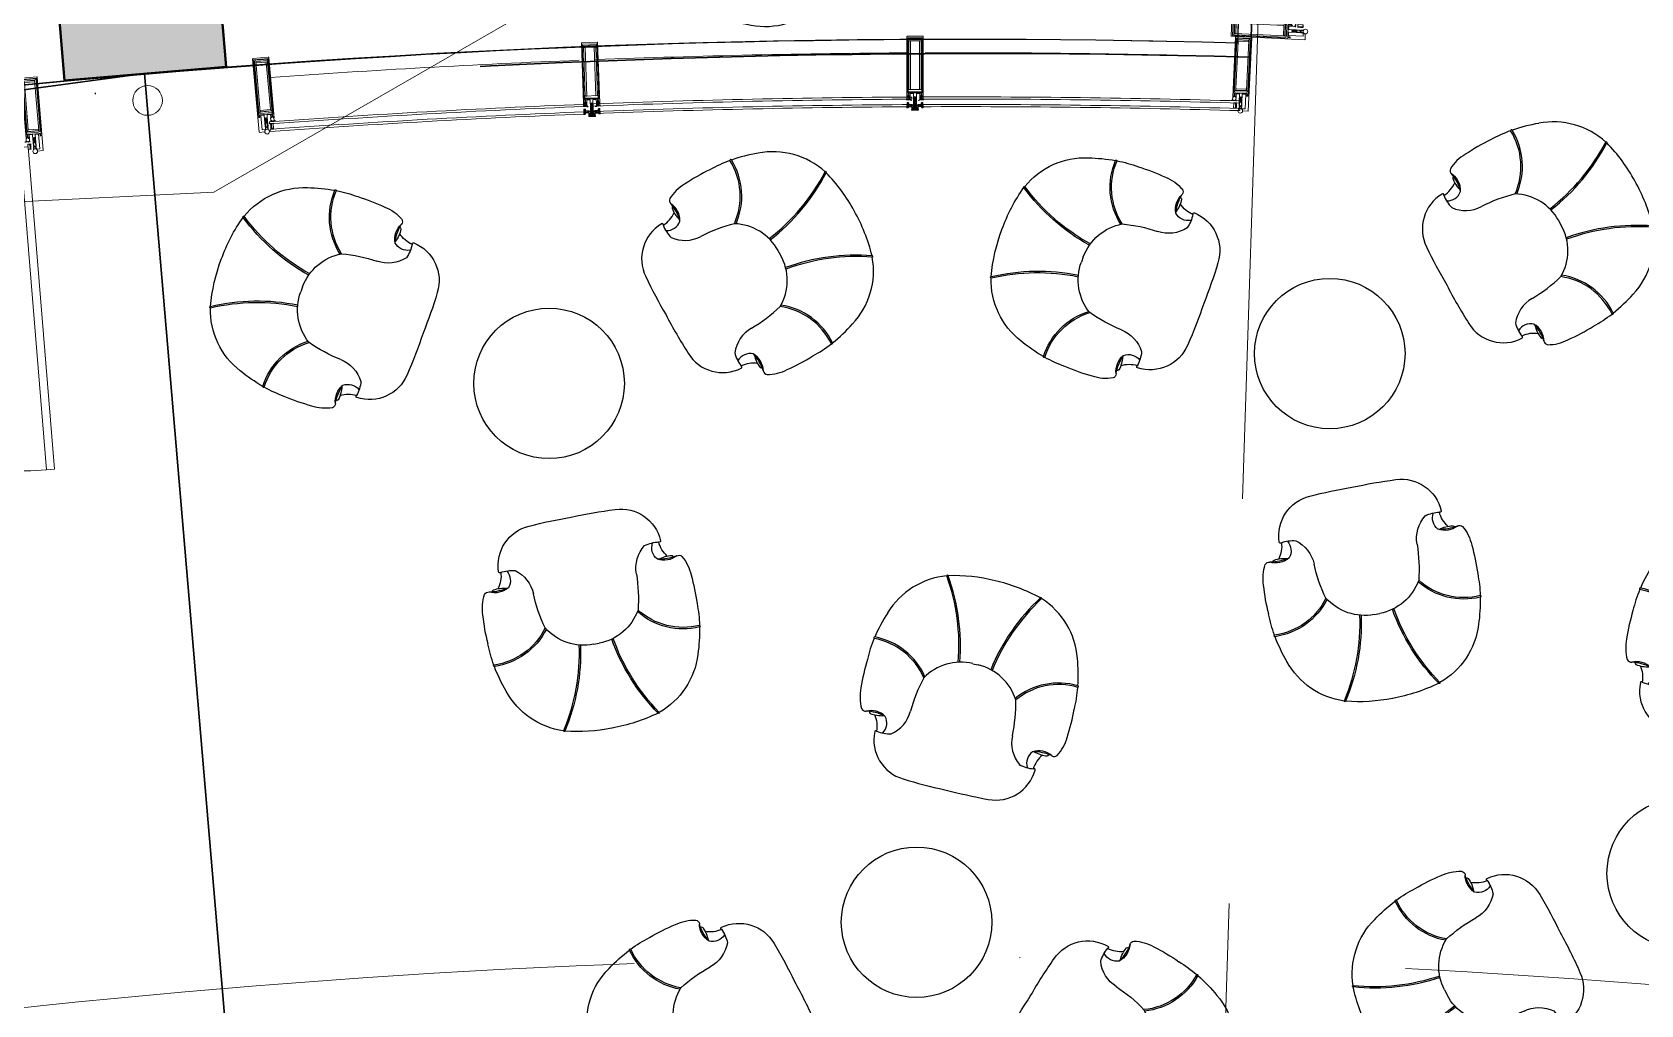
# Model space of a CAD drawing. Header units: millimetres. Extents: x 32582 to 41721, y -247935 to -234947.
# Drawn here: x 36053 to 36648, y -238984 to -238624 of the extents above; entities that cross this region are included whole.
import ezdxf

# ---------------------------------------------------------------- set-up
doc = ezdxf.new("R2010")
doc.units = ezdxf.units.MM
doc.header["$LTSCALE"] = 300
doc.header["$MEASUREMENT"] = 0
for name, pattern in [('DGN Style 2', [4.165224, 2.499135, -1.66609]), ('DGN Style 4', [1.902655, 0.950733, -0.475367, 0.001188, -0.475367]), ('TDME_Fave_column_LGM$0$HIDDENX2', [0.75, 0.5, -0.25])]:
    doc.linetypes.add(name, pattern=pattern)
for name, color, linetype in [('1', 1, 'Continuous'), ('I-FUR-LOOSE', 2, 'Continuous'), ('I-FURNITURE', 2, 'Continuous')]:
    doc.layers.add(name, color=color, linetype=linetype)
for name, color, linetype, lineweight in [('A-_ANOTREV3_--', 2, 'Continuous', 30), ('A-_FNSH----_H-', 8, 'Continuous', 0), ('G-GRID_A', 1, 'DGN Style 4', 0), ('STRUCTURES', 3, 'DGN Style 2', 0), ('TDME_Fave_Bldg_Envlp_Zone C_L3$0$A-_CLAD----_E-', 1, 'Continuous', 13), ('TDME_Fave_Bldg_Envlp_Zone C_L3$0$A-_CURTAINWALL', 1, 'Continuous', 18), ('TDME_Fave_Bldg_Envlp_Zone C_L3$0$A-_MULLION', 2, 'Continuous', 18), ('TDME_Fave_Bldg_Envlp_Zone C_L3$0$A-_SDRN----_E-', 3, 'Continuous', 13), ('TDME_Fave_column_L3$0$A-_CONC----_E-', 3, 'Continuous', 40), ('TDME_Fave_column_L3$0$A-_SLABEDGE_E-', 2, 'Continuous', 13), ('TDME_Fave_column_LGM$0$A-_SLABEDGE_E-', 2, 'Continuous', 13)]:
    doc.layers.add(name, color=color, linetype=linetype, lineweight=lineweight)
doc.layers.add('LEASE LINE', color=7, linetype='DGN Style 4', lineweight=30, true_color=0xf60929)

# ---------------------------------------------------------------- blocks, each defined once
blk = doc.blocks.new('TDME_Fave_Bldg_Envlp_Zone C_L3$0$A-End_Mullion')
at = {"layer": 'TDME_Fave_Bldg_Envlp_Zone C_L3$0$A-_MULLION'}
for p, q in [((-32180.4, -243410.6), (-32179.9, -243410.1)), ((-32180.4, -243464.4), (-32180.4, -243410.6)), ((-32179.9, -243410.1), (-32169.3, -243410.1)), ((-32169.3, -243410.1), (-32168.1, -243410.7)), ((-32168.1, -243410.7), (-32167.8, -243411.6)), ((-32167.8, -243411.6), (-32167.8, -243438.6)), ((-32171.6, -243472.4), (-32192.8, -243472.4)), ((-32166.4, -243464.4), (-32180.4, -243464.4))]:
    blk.add_line(p, q, dxfattribs=at)
for points in [[(-32142.5, -243421.7), (-32143.7, -243421.7), (-32143.7, -243419), (-32139.3, -243419), (-32139, -243418.8), (-32138.8, -243419), (-32134.3, -243419), (-32134.3, -243421.7), (-32135.5, -243421.7), (-32135.5, -243422.3), (-32134.7, -243423.2), (-32132.8, -243423.1), (-32132.8, -243199.6), (-32133.4, -243198.5), (-32134.3, -243198.1), (-32191.3, -243198.1), (-32192.5, -243198.7), (-32192.8, -243199.6), (-32192.8, -243472.3)], [(-32189.7, -243203.5), (-32135.9, -243203.5), (-32135.9, -243407.8), (-32137.1, -243408.2)], [(-32189.7, -243407.8), (-32189.7, -243203.5)], [(-32188, -243416.1), (-32188, -243409.3), (-32188.5, -243408.2), (-32189.5, -243407.8), (-32189.7, -243407.8)], [(-32187.1, -243417.4), (-32188, -243416.1)], [(-32186.1, -243417.4), (-32187.1, -243417.4)], [(-32185.2, -243409.3), (-32185.2, -243416.1), (-32186.1, -243417.4)], [(-32184.8, -243408.3), (-32185.2, -243409.3)], [(-32183.7, -243407.8), (-32184.8, -243408.3)], [(-32137.1, -243408.2), (-32137.6, -243409.3), (-32137.6, -243416.1), (-32138.5, -243417.4), (-32139.5, -243417.4), (-32140.4, -243416.1), (-32140.4, -243409.3), (-32140.9, -243408.2), (-32141.9, -243407.8), (-32183.7, -243407.8)], [(-32167.8, -243439.1), (-32166, -243439.1), (-32165, -243438.5), (-32164.7, -243437.2), (-32164.8, -243435.4), (-32164.9, -243433.7), (-32164.9, -243433), (-32165.2, -243432.6), (-32164.8, -243432.3), (-32164.8, -243432), (-32164.7, -243430.1), (-32164.7, -243429.6), (-32164.5, -243429.1), (-32163.7, -243427.6), (-32162.8, -243427.1), (-32161.9, -243427.6), (-32161.1, -243429.1), (-32160.9, -243429.6), (-32160.9, -243430.1), (-32160.8, -243432), (-32160.8, -243432.3), (-32160.5, -243432.6), (-32160.8, -243433), (-32160.7, -243433.7), (-32160.8, -243435.4), (-32160.9, -243437.2), (-32160.5, -243438.6), (-32159.6, -243439.1), (-32157.8, -243439.1), (-32157.8, -243453.3), (-32158, -243454.1), (-32159.1, -243456.5), (-32159.1, -243456.8), (-32158.8, -243456.9), (-32158.1, -243456.8), (-32157.9, -243456.9), (-32157.8, -243457.4), (-32157.8, -243462.8), (-32158.8, -243463.8), (-32159.9, -243463.5), (-32160.2, -243462.4), (-32159.4, -243462.4), (-32159.1, -243462.1), (-32159.1, -243459.2), (-32159.4, -243458.5), (-32162.5, -243455.4), (-32162.8, -243455.3), (-32163.2, -243455.4), (-32166.2, -243458.5), (-32166.5, -243459.2), (-32166.5, -243462.1), (-32166.2, -243462.4), (-32165.5, -243462.4), (-32165.7, -243463.5), (-32166.5, -243463.8), (-32167.5, -243463.5), (-32167.8, -243462.8), (-32167.8, -243457.1), (-32167.5, -243456.8), (-32166.8, -243456.9), (-32166.6, -243456.8), (-32166.5, -243456.5), (-32167.6, -243454.1), (-32167.8, -243453.3), (-32167.8, -243439.1)], [(-32167.8, -243438.6), (-32167.3, -243439.1), (-32166.3, -243439.1), (-32165.3, -243438.1), (-32165.3, -243437.2)], [(-32159.3, -243441.1), (-32159.8, -243440.6), (-32160.9, -243440.6), (-32161.4, -243440.5), (-32162.3, -243440), (-32162.8, -243439.8), (-32163.3, -243440), (-32164.2, -243440.5), (-32164.7, -243440.6), (-32165.8, -243440.6), (-32166.3, -243441.1), (-32166.3, -243452), (-32165.4, -243452.6), (-32165.4, -243454.3), (-32165.1, -243454.8), (-32164.6, -243454.7), (-32163.9, -243454), (-32162.6, -243453.6), (-32161.7, -243454), (-32161.1, -243454.7), (-32160.5, -243454.8), (-32160.2, -243454.3), (-32160.2, -243452.6), (-32159.3, -243452), (-32159.3, -243441.1)], [(-32165.3, -243424.6), (-32164.8, -243424.3)], [(-32164.8, -243426.1), (-32164.8, -243424.9), (-32165.3, -243424.6)], [(-32165.3, -243426.4), (-32164.8, -243426.1)], [(-32164.8, -243426.7), (-32165.3, -243426.4)], [(-32165.3, -243428.2), (-32164.8, -243427.9)], [(-32164.8, -243429.7), (-32164.8, -243428.5), (-32165.3, -243428.2)], [(-32165.3, -243430), (-32164.8, -243429.7)], [(-32164.8, -243431.5), (-32164.8, -243430.3), (-32165.3, -243430)], [(-32165.3, -243431.8), (-32164.8, -243431.5)], [(-32164.8, -243433.3), (-32164.8, -243432.1), (-32165.3, -243431.8)], [(-32165.3, -243433.6), (-32164.8, -243433.3)], [(-32164.8, -243435.1), (-32164.8, -243433.9), (-32165.3, -243433.6)], [(-32165.3, -243435.4), (-32164.8, -243435.1)], [(-32164.8, -243436.9), (-32164.8, -243435.7), (-32165.3, -243435.4)], [(-32165.3, -243437.2), (-32164.8, -243436.9)], [(-32164.8, -243424.3), (-32164.8, -243423.3), (-32163.7, -243421.4), (-32162.8, -243420.8), (-32161.9, -243421.4), (-32160.8, -243423.3), (-32160.8, -243425.2), (-32160.3, -243425.5), (-32160.8, -243425.8), (-32160.8, -243427), (-32160.3, -243427.3)], [(-32164.8, -243427.9), (-32164.8, -243426.7)], [(-32161.5, -243437.2), (-32161.4, -243435.4), (-32161.3, -243433.6), (-32161.4, -243431.8), (-32161.5, -243430.5), (-32161.7, -243429.8), (-32162.4, -243428.6), (-32162.8, -243428.3), (-32163.2, -243428.6), (-32163.9, -243429.8), (-32164.1, -243430.5), (-32164.2, -243431.8), (-32164.3, -243433.6), (-32164.2, -243435.4), (-32164.1, -243437.2), (-32164, -243438.1), (-32162.8, -243439.1), (-32161.6, -243438.1), (-32161.5, -243437.2)], [(-32160.3, -243427.3), (-32160.8, -243427.6), (-32160.8, -243428.8), (-32160.3, -243429.1), (-32160.8, -243429.4), (-32160.8, -243430.6), (-32160.3, -243430.9), (-32160.8, -243431.2), (-32160.8, -243432.4), (-32160.3, -243432.7), (-32160.8, -243433), (-32160.8, -243434.2), (-32160.3, -243434.5), (-32160.8, -243434.8), (-32160.8, -243436), (-32160.3, -243436.3), (-32160.8, -243436.6), (-32160.8, -243437.8), (-32160.3, -243438.1), (-32159.1, -243439.1), (-32158.3, -243439.1)], [(-32158.3, -243439.1), (-32157.8, -243438.6)], [(-32157.8, -243411.6), (-32157.2, -243410.5), (-32156.3, -243410.1), (-32145.7, -243410.1), (-32145.2, -243410.6), (-32145.2, -243422.7)], [(-32157.8, -243438.6), (-32157.8, -243411.6)], [(-32134.9, -243423.1), (-32132.9, -243423.1), (-32132.9, -243432.4), (-32132.6, -243433.4), (-32131.8, -243434.2), (-32131.1, -243434.5), (-32130.2, -243434.8), (-32129.4, -243435.1), (-32128.5, -243435.3), (-32127.6, -243435.4), (-32127.4, -243435.7), (-32127.7, -243436), (-32128.7, -243436), (-32129.6, -243435.9), (-32130.5, -243435.8), (-32131.5, -243435.6), (-32132.4, -243435.3), (-32133.2, -243435), (-32134.1, -243434.6), (-32134.9, -243434.1), (-32135.5, -243434), (-32136.3, -243434.3), (-32136.9, -243435), (-32138.4, -243435.9), (-32138.9, -243436), (-32140.2, -243435.8), (-32141.3, -243435), (-32141.6, -243434.7), (-32142.3, -243433.1), (-32143, -243432.8), (-32143.7, -243433.1), (-32146.3, -243435.9), (-32146.7, -243435.9), (-32146.8, -243435.6), (-32145.8, -243433.8), (-32145.6, -243433.3), (-32145.4, -243432.8), (-32145.3, -243432.3), (-32145.3, -243431.8), (-32145.3, -243423.1), (-32143.3, -243423.1), (-32142.8, -243423.3), (-32142.5, -243423.2), (-32142.4, -243423), (-32142.4, -243421.4), (-32142.9, -243421.1), (-32143, -243420.9), (-32142.9, -243420.6), (-32141.6, -243419.5), (-32141.2, -243419.4), (-32140.1, -243420), (-32138.1, -243420), (-32137.1, -243419.4), (-32136.5, -243419.6), (-32135.3, -243420.6), (-32135.2, -243420.9), (-32135.3, -243421.1), (-32135.8, -243421.4), (-32135.8, -243423), (-32135.7, -243423.2), (-32135.5, -243423.3), (-32134.9, -243423.1)], [(-32145.2, -243422.7), (-32144.7, -243423.2), (-32143.4, -243423.2), (-32142.5, -243422.3)], [(-32142.5, -243422.3), (-32142.5, -243421.7)], [(-32138.6, -243446.7), (-32137.9, -243446.7)], [(-32138.6, -243446.7), (-32138.6, -243447.5)], [(-32138.6, -243447.5), (-32137.9, -243447.5)], [(-32138.6, -243459.7), (-32137.9, -243459.7)], [(-32138.6, -243459.7), (-32138.6, -243460.5)], [(-32138.6, -243460.5), (-32137.9, -243460.5)]]:
    blk.add_lwpolyline(points, dxfattribs=at)
for points in [[(-32182.2, -243396.8), (-32182.2, -243210.6, -0.414214), (-32181.2, -243209.6), (-32138.4, -243209.6), (-32138.4, -243204.6), (-32181.2, -243204.6, 0.414214), (-32187.2, -243210.6), (-32187.2, -243396.8, 0.414214), (-32181.2, -243402.8), (-32138.4, -243402.8), (-32138.4, -243397.8), (-32181.2, -243397.8, -0.414214)], [(-32181.2, -243210.6), (-32144.4, -243210.6, -0.414214), (-32138.4, -243216.6), (-32138.4, -243390.8, -0.414214), (-32144.4, -243396.8), (-32181.2, -243396.8), (-32181.2, -243391.8), (-32144.4, -243391.8, 0.414214), (-32143.4, -243390.8), (-32143.4, -243216.6, 0.414214), (-32144.4, -243215.6), (-32181.2, -243215.6)], [(-32148.4, -243443.6), (-32137.9, -243443.6), (-32137.9, -243463.6), (-32148.4, -243463.6, 0.05)]]:
    blk.add_lwpolyline(points, format="xyb", close=True, dxfattribs=at)
blk.add_lwpolyline([(-32137.9, -243463.1, -0.414214), (-32138.1, -243463.3), (-32142.8, -243463.3, -0.362233), (-32143, -243463.2, 0.212538), (-32144.3, -243461.1, -0.260236), (-32144.4, -243461), (-32144.4, -243446.2, -0.260236), (-32144.3, -243446, 0.212538), (-32143, -243444, -0.362233), (-32142.8, -243443.8), (-32138.1, -243443.8, -0.414214), (-32137.9, -243444)], format="xyb", dxfattribs=at)
blk.add_circle((-32162.8, -243472.4), 8.75, dxfattribs=at)
blk = doc.blocks.new('TDME_Fave_Bldg_Envlp_Zone C_L3$0$A-curtainwall-L1-1')
at = {"layer": 'TDME_Fave_Bldg_Envlp_Zone C_L3$0$A-_CURTAINWALL', "extrusion": (-9.60937e-09, -2.29328e-08, 1), "elevation": 0}
blk.add_lwpolyline([(1047.9, -1212.8), (1077.8, -1214.8), (1158.8, -19.6), (1128.9, -17.5)], close=True, dxfattribs=at)
at = {"layer": 'TDME_Fave_Bldg_Envlp_Zone C_L3$0$A-_CURTAINWALL', "color": 1, "linetype": 'Continuous', "lineweight": 18, "extrusion": (0.000104535, -7.10827e-06, 1)}
blk.add_arc((1128.5, -85.1, 0), 1130.6, 176.95824, 265.9121, dxfattribs=at)
at = {"layer": 'TDME_Fave_Bldg_Envlp_Zone C_L3$0$A-_MULLION', "xscale": -1, "rotation": 356.1226796993363}
blk.add_blockref('TDME_Fave_Bldg_Envlp_Zone C_L3$0$A-End_Mullion', (-14443.1, 245049.9, 0.1), dxfattribs=at)
blk = doc.blocks.new('TDME_Fave_Bldg_Envlp_Zone C_L3$0$A-Cen-Mullion')
at = {"layer": 'TDME_Fave_Bldg_Envlp_Zone C_L3$0$A-_MULLION'}
h = blk.add_hatch(dxfattribs=at)
h.set_pattern_fill('DOTS', color=256, scale=10, angle=90, style=0)
h.set_pattern_definition([(90, (-41702.71323, -245354.2657), (-0.625, 0.3125), [0, -0.625])])
edge = h.paths.add_edge_path()
edge.add_arc((-30254.7, -243348.1), 2183.5, 182.91842, 183.05005, ccw=False)
edge.add_line((-32435.4, -243459.3), (-32436, -243460))
edge.add_arc((-32443.5, -243451.9), 11, 269.12138, 313.03231, ccw=False)
edge.add_line((-32443.7, -243462.9), (-32447.2, -243462.9))
edge.add_line((-32447.2, -243462.9), (-32450.8, -243462.9))
edge.add_arc((-32450.9, -243451.9), 11, 231.05177, 270.56389, ccw=False)
edge.add_line((-32457.8, -243460.5), (-32459, -243459.3))
edge.add_arc((-21918.8, -244034.2), 10555.9, 176.8779, 176.90508)
edge.add_line((-32459.3, -243464.3), (-32459.7, -243472.1))
edge.add_arc((-32447.4, -243261), 211.4, 266.65531, 273.43698)
edge.add_line((-32434.7, -243472.1), (-32435.1, -243464.3))
for p, q in [((-32471.9, -243443.9), (-32476.5, -243443.6)), ((-32472.9, -243445.3), (-32475.3, -243445.2)), ((-32422.3, -243406.1), (-32472.3, -243403.7)), ((-32472.3, -243406.1), (-32422.3, -243403.7)), ((-32471.1, -243461.1), (-32470.4, -243446.3)), ((-32470.4, -243446.3), (-32471.1, -243461.1)), ((-32452.2, -243448.1), (-32442.2, -243440.1)), ((-32452.2, -243440.1), (-32442.2, -243448.1)), ((-32449.2, -243452.2), (-32449.2, -243427.7)), ((-32449.1, -243447.6), (-32449.1, -243443.6)), ((-32449.1, -243443.6), (-32449.1, -243447.6)), ((-32448.6, -243443.1), (-32445.8, -243443.1)), ((-32445.8, -243443.1), (-32448.6, -243443.1)), ((-32447.2, -243458), (-32447.2, -243421.2)), ((-32445.3, -243443.6), (-32445.3, -243447.6)), ((-32445.3, -243447.6), (-32445.3, -243443.6)), ((-32445.2, -243452.2), (-32445.2, -243427.7)), ((-32423.3, -243461.1), (-32424.1, -243446.3)), ((-32424.1, -243446.3), (-32423.3, -243461.1)), ((-32422.5, -243443.9), (-32417.9, -243443.6)), ((-32421.5, -243445.3), (-32419.1, -243445.2)), ((-32472.9, -243463.3), (-32477.6, -243463.1)), ((-32473.8, -243461.8), (-32476.2, -243461.7)), ((-32471.9, -243446.9), (-32472.6, -243460.3)), ((-32471, -243457.7), (-32459, -243458.3)), ((-32470.9, -243456.7), (-32458.9, -243457.3)), ((-32470.6, -243450.7), (-32458.6, -243451.3)), ((-32470.5, -243449.7), (-32458.6, -243450.3)), ((-32461.9, -243452.3), (-32452.2, -243451.9)), ((-32452.2, -243455.3), (-32461.9, -243455.3)), ((-32459.7, -243472.3), (-32459.3, -243464.3)), ((-32459, -243458.3), (-32458.9, -243457.3)), ((-32458.6, -243451.3), (-32458.6, -243450.3)), ((-32449.2, -243452.2), (-32452.8, -243455.3)), ((-32441.6, -243455.3), (-32452.8, -243455.3)), ((-32452.8, -243455.6), (-32452.8, -243455.3)), ((-32441.6, -243455.6), (-32452.8, -243455.6)), ((-32452.2, -243460.6), (-32452.2, -243448.6)), ((-32452.2, -243451.9), (-32452.2, -243448.6)), ((-32450.2, -243452.6), (-32452.2, -243455.6)), ((-32450.2, -243452.6), (-32452.2, -243455.6)), ((-32452.2, -243460.6), (-32452.2, -243455.3)), ((-32452.2, -243455.6), (-32442.2, -243455.6)), ((-32442.2, -243455.6), (-32452.2, -243455.6)), ((-32451.7, -243448.1), (-32449.6, -243448.1)), ((-32451.7, -243448.1), (-32449.6, -243448.1)), ((-32449.7, -243461.1), (-32451.7, -243461.1)), ((-32449.7, -243461.1), (-32451.7, -243461.1)), ((-32450.2, -243452.6), (-32450.2, -243448.1)), ((-32450.2, -243452.6), (-32450.2, -243448.1)), ((-32444.2, -243452.6), (-32450.2, -243452.6)), ((-32450.2, -243452.6), (-32444.2, -243452.6)), ((-32450.2, -243459.6), (-32450.2, -243455.6)), ((-32450.2, -243459.6), (-32450.2, -243455.6)), ((-32449.2, -243459.6), (-32450.2, -243459.6)), ((-32449.2, -243459.6), (-32450.2, -243459.6)), ((-32449.7, -243461.1), (-32449.2, -243460.6)), ((-32449.7, -243461.1), (-32449.2, -243460.6)), ((-32445.2, -243452.2), (-32449.2, -243452.2)), ((-32449.2, -243460.6), (-32449.2, -243459.6)), ((-32449.2, -243460.6), (-32449.2, -243459.6)), ((-32445.2, -243452.2), (-32441.6, -243455.3)), ((-32445.2, -243459.6), (-32444.2, -243459.6)), ((-32445.2, -243460.6), (-32445.2, -243459.6)), ((-32445.2, -243459.6), (-32444.2, -243459.6)), ((-32445.2, -243460.6), (-32445.2, -243459.6)), ((-32444.7, -243461.1), (-32445.2, -243460.6)), ((-32444.7, -243461.1), (-32445.2, -243460.6)), ((-32442.7, -243448.1), (-32444.8, -243448.1)), ((-32442.7, -243448.1), (-32444.8, -243448.1)), ((-32444.7, -243461.1), (-32442.7, -243461.1)), ((-32444.7, -243461.1), (-32442.7, -243461.1)), ((-32444.2, -243452.6), (-32444.2, -243448.1)), ((-32444.2, -243452.6), (-32444.2, -243448.1)), ((-32444.2, -243452.6), (-32442.2, -243455.6)), ((-32444.2, -243452.6), (-32442.2, -243455.6)), ((-32444.2, -243459.6), (-32444.2, -243455.6)), ((-32444.2, -243459.6), (-32444.2, -243455.6)), ((-32442.2, -243451.9), (-32442.2, -243448.6)), ((-32442.2, -243460.6), (-32442.2, -243448.6)), ((-32432.6, -243452.3), (-32442.2, -243451.9)), ((-32442.2, -243460.6), (-32442.2, -243455.3)), ((-32442.2, -243455.3), (-32432.6, -243455.3)), ((-32441.6, -243455.6), (-32441.6, -243455.3)), ((-32423.9, -243449.7), (-32435.9, -243450.3)), ((-32435.8, -243451.3), (-32435.9, -243450.3)), ((-32423.8, -243450.7), (-32435.8, -243451.3)), ((-32423.5, -243456.7), (-32435.5, -243457.3)), ((-32435.4, -243458.3), (-32435.5, -243457.3)), ((-32423.5, -243457.7), (-32435.4, -243458.3)), ((-32434.7, -243472.3), (-32435.1, -243464.3)), ((-32422.5, -243446.9), (-32421.8, -243460.3)), ((-32421.5, -243463.3), (-32416.9, -243463.1)), ((-32420.6, -243461.8), (-32418.2, -243461.7))]:
    blk.add_line(p, q, dxfattribs=at)
for points in [[(-32427, -243421.7), (-32428.2, -243421.7), (-32428.2, -243419), (-32423.7, -243419), (-32423.5, -243418.8), (-32423.2, -243419), (-32418.8, -243419), (-32418.8, -243421.7), (-32420, -243421.7), (-32420, -243422.3), (-32419.1, -243423.2), (-32417.3, -243423.1), (-32417.3, -243199.6), (-32417.8, -243198.5), (-32418.8, -243198.1), (-32475.8, -243198.1), (-32476.9, -243198.7), (-32477.3, -243199.6), (-32477.3, -243423.1)], [(-32474.2, -243407.8), (-32474.2, -243203.5)], [(-32474.2, -243203.5), (-32420.4, -243203.5), (-32420.4, -243407.8), (-32421.6, -243408.2)], [(-32477.8, -243463.3), (-32476.7, -243443.4)], [(-32477.3, -243423.1), (-32475.4, -243423.2)], [(-32476.2, -243461.7), (-32475.3, -243445.2)], [(-32475.8, -243421.7), (-32475.8, -243419), (-32471.3, -243419)], [(-32475.4, -243423.2), (-32474.6, -243422.3), (-32474.6, -243421.7), (-32475.8, -243421.7)], [(-32472.5, -243416.1), (-32472.5, -243409.3), (-32473, -243408.2), (-32474, -243407.8), (-32474.2, -243407.8)], [(-32471.6, -243417.4), (-32472.5, -243416.1)], [(-32470.6, -243417.4), (-32471.6, -243417.4)], [(-32471.3, -243419), (-32471.1, -243418.8), (-32470.8, -243419), (-32466.4, -243419)], [(-32469.7, -243409.3), (-32469.7, -243416.1), (-32470.6, -243417.4)], [(-32469.3, -243408.3), (-32469.7, -243409.3)], [(-32468.2, -243407.8), (-32469.3, -243408.3)], [(-32421.6, -243408.2), (-32422.1, -243409.3), (-32422.1, -243416.1), (-32423, -243417.4), (-32424, -243417.4), (-32424.9, -243416.1), (-32424.9, -243409.3), (-32425.4, -243408.2), (-32426.4, -243407.8), (-32468.2, -243407.8)], [(-32466.4, -243419), (-32466.4, -243421.7), (-32467.6, -243421.7)], [(-32467.6, -243421.7), (-32467.6, -243422.3), (-32466.7, -243423.2), (-32465.4, -243423.2)], [(-32465.4, -243423.2), (-32464.9, -243422.7), (-32464.9, -243410.6), (-32464.4, -243410.1), (-32453.8, -243410.1), (-32452.6, -243410.7), (-32452.3, -243411.6), (-32452.2, -243440.1)], [(-32452.2, -243439.6), (-32451.7, -243440.1), (-32450.7, -243440.1), (-32449.7, -243439.1), (-32449.7, -243438.2)], [(-32449.7, -243425.6), (-32449.2, -243425.3)], [(-32449.2, -243427.1), (-32449.2, -243425.9), (-32449.7, -243425.6)], [(-32449.7, -243427.4), (-32449.2, -243427.1)], [(-32449.2, -243427.7), (-32449.7, -243427.4)], [(-32449.7, -243429.2), (-32449.2, -243428.9)], [(-32449.2, -243430.7), (-32449.2, -243429.5), (-32449.7, -243429.2)], [(-32449.7, -243431), (-32449.2, -243430.7)], [(-32449.2, -243432.5), (-32449.2, -243431.3), (-32449.7, -243431)], [(-32449.7, -243432.8), (-32449.2, -243432.5)], [(-32449.2, -243434.3), (-32449.2, -243433.1), (-32449.7, -243432.8)], [(-32449.7, -243434.6), (-32449.2, -243434.3)], [(-32449.2, -243436.1), (-32449.2, -243434.9), (-32449.7, -243434.6)], [(-32449.7, -243436.4), (-32449.2, -243436.1)], [(-32449.2, -243437.9), (-32449.2, -243436.7), (-32449.7, -243436.4)], [(-32449.7, -243438.2), (-32449.2, -243437.9)], [(-32449.2, -243425.3), (-32449.2, -243424.2), (-32448.1, -243422.3), (-32447.2, -243421.8), (-32446.3, -243422.3), (-32445.2, -243424.2), (-32445.2, -243426.2), (-32444.7, -243426.5), (-32445.2, -243426.8), (-32445.2, -243428), (-32444.7, -243428.3)], [(-32449.2, -243428.9), (-32449.2, -243427.7)], [(-32444.7, -243428.3), (-32445.2, -243428.6), (-32445.2, -243429.8), (-32444.7, -243430.1), (-32445.2, -243430.4), (-32445.2, -243431.6), (-32444.7, -243431.9), (-32445.2, -243432.2), (-32445.2, -243433.4), (-32444.7, -243433.7), (-32445.2, -243434), (-32445.2, -243435.2), (-32444.7, -243435.5), (-32445.2, -243435.8), (-32445.2, -243437), (-32444.7, -243437.3), (-32445.2, -243437.6), (-32445.2, -243438.8), (-32444.7, -243439.1), (-32443.6, -243440.1), (-32442.7, -243440.1)], [(-32442.7, -243440.1), (-32442.2, -243439.6)], [(-32442.3, -243411.6), (-32441.7, -243410.5), (-32440.8, -243410.1), (-32430.2, -243410.1), (-32429.7, -243410.6), (-32429.7, -243422.7)], [(-32442.2, -243440.2), (-32442.3, -243411.6)], [(-32429.7, -243422.7), (-32429.2, -243423.2), (-32427.9, -243423.2), (-32427, -243422.3)], [(-32427, -243422.3), (-32427, -243421.7)], [(-32418.2, -243461.7), (-32419.1, -243445.2)], [(-32416.7, -243463.3), (-32417.7, -243443.4)]]:
    blk.add_lwpolyline(points, dxfattribs=at)
for points in [[(-32422.3, -243215.7), (-32472.3, -243215.7), (-32472.3, -243207.7), (-32422.3, -243207.7)], [(-32470.3, -243395.7), (-32464.3, -243395.7), (-32464.3, -243215.7), (-32470.3, -243215.7)], [(-32424.3, -243395.7), (-32430.3, -243395.7), (-32430.3, -243215.7), (-32424.3, -243215.7)], [(-32422.3, -243403.7), (-32472.3, -243403.7), (-32472.3, -243395.7), (-32422.3, -243395.7)], [(-32422.3, -243406.1), (-32472.3, -243406.1), (-32472.3, -243403.7), (-32422.3, -243403.7)], [(-32452.2, -243448.1), (-32442.2, -243448.1), (-32442.2, -243440.1), (-32452.2, -243440.1)]]:
    blk.add_lwpolyline(points, close=True, dxfattribs=at)
for points in [[(-32477.4, -243430.2, -0.27921), (-32479.7, -243433.9, 0.611383), (-32479.7, -243434.2, 0.285957), (-32475.4, -243432.2, -0.453312), (-32474.6, -243432.3, 0.272612), (-32472, -243434.3, 0.207627), (-32468.9, -243432.7, -0.464111), (-32467.7, -243432.7, 0.250578), (-32460.4, -243435.9, 0.414421), (-32460.6, -243435.5, -0.314614), (-32464.9, -243430.8), (-32464.9, -243423.2), (-32466.9, -243423.2), (-32467.4, -243423.4, -0.493119), (-32467.8, -243423.1), (-32467.8, -243421.5), (-32467, -243421.5), (-32467, -243421.2), (-32468.4, -243419.8), (-32469, -243419.5), (-32473.1, -243419.5), (-32473.8, -243419.8), (-32475.2, -243421.2), (-32475.2, -243421.5), (-32474.4, -243421.5), (-32474.4, -243423.1, -0.493119), (-32474.7, -243423.4), (-32475.3, -243423.2), (-32477.3, -243423.2), (-32477.4, -243430.3)], [(-32417.2, -243430.2, 0.27921), (-32414.9, -243433.9, -0.611383), (-32414.9, -243434.2, -0.285957), (-32419.2, -243432.2, 0.453312), (-32419.9, -243432.3, -0.272612), (-32422.5, -243434.3, -0.207627), (-32425.6, -243432.7, 0.464111), (-32426.8, -243432.7, -0.250578), (-32434.1, -243435.9, -0.414421), (-32433.9, -243435.5, 0.314614), (-32429.7, -243430.8), (-32429.7, -243423.2), (-32427.7, -243423.2), (-32427.1, -243423.4, 0.493119), (-32426.8, -243423.1), (-32426.8, -243421.5), (-32427.6, -243421.5), (-32427.6, -243421.2), (-32426.1, -243419.8), (-32425.5, -243419.5), (-32421.4, -243419.5), (-32420.8, -243419.8), (-32419.4, -243421.2), (-32419.4, -243421.5), (-32420.2, -243421.5), (-32420.2, -243423.1, 0.493119), (-32419.8, -243423.4), (-32419.3, -243423.2), (-32417.3, -243423.2), (-32417.2, -243430.3)]]:
    blk.add_lwpolyline(points, format="xyb", dxfattribs=at)
for points in [[(-32469.6, -243420.5, -0.414214), (-32469.1, -243421), (-32469.1, -243422.6, -0.414214), (-32469.6, -243423.1), (-32472.6, -243423.1, -0.414214), (-32473.1, -243422.6), (-32473.1, -243421, -0.414214), (-32472.6, -243420.5)], [(-32425, -243420.5, 0.414214), (-32425.5, -243421), (-32425.5, -243422.6, 0.414214), (-32425, -243423.1), (-32422, -243423.1, 0.414214), (-32421.5, -243422.6), (-32421.5, -243421, 0.414214), (-32422, -243420.5)]]:
    blk.add_lwpolyline(points, format="xyb", close=True, dxfattribs=at)
at = {"layer": 'TDME_Fave_Bldg_Envlp_Zone C_L3$0$A-_MULLION', "elevation": 0.9}
for points in [[(-32442.2, -243440.1), (-32444, -243440.1), (-32445, -243439.5), (-32445.3, -243438.2), (-32445.2, -243436.4), (-32445.2, -243434.7), (-32445.2, -243433.9), (-32444.9, -243433.6), (-32445.2, -243433.3), (-32445.2, -243432.9), (-32445.3, -243431.1), (-32445.3, -243430.6), (-32445.5, -243430), (-32446.4, -243428.6), (-32447.2, -243428.1), (-32448.1, -243428.6), (-32448.9, -243430), (-32449.1, -243430.6), (-32449.2, -243431.1), (-32449.2, -243432.9), (-32449.3, -243433.3), (-32449.6, -243433.6), (-32449.3, -243433.9), (-32449.3, -243434.7), (-32449.2, -243436.4), (-32449.2, -243438.2), (-32449.5, -243439.6), (-32450.5, -243440.1), (-32452.2, -243440.1), (-32452.2, -243450.2), (-32452, -243451.1), (-32450.9, -243453.4), (-32451, -243453.7), (-32451.2, -243453.9), (-32451.9, -243453.8), (-32452.1, -243453.9), (-32452.2, -243454.4), (-32452.2, -243459.8), (-32451.2, -243460.8), (-32450.2, -243460.5), (-32449.9, -243459.4), (-32450.6, -243459.4), (-32450.9, -243459.1), (-32450.9, -243456.2), (-32450.6, -243455.4), (-32447.6, -243452.4), (-32447.2, -243452.2), (-32446.9, -243452.4), (-32443.8, -243455.4), (-32443.5, -243456.2), (-32443.5, -243459.1), (-32443.8, -243459.4), (-32444.6, -243459.4), (-32444.3, -243460.5), (-32443.6, -243460.8), (-32442.5, -243460.5), (-32442.2, -243459.8), (-32442.2, -243454.1), (-32442.5, -243453.8), (-32443.2, -243453.9), (-32443.5, -243453.7), (-32443.5, -243453.4), (-32442.4, -243451.1), (-32442.2, -243450.2), (-32442.2, -243440.1)], [(-32450.7, -243442.1), (-32450.2, -243441.6), (-32449.1, -243441.6), (-32448.6, -243441.5), (-32447.7, -243440.9), (-32447.2, -243440.8), (-32446.7, -243440.9), (-32445.8, -243441.5), (-32445.3, -243441.6), (-32444.2, -243441.6), (-32443.7, -243442.1), (-32443.7, -243449), (-32444.6, -243449.6), (-32444.6, -243451.3), (-32444.9, -243451.8), (-32445.5, -243451.7), (-32446.2, -243451), (-32447.4, -243450.5), (-32448.3, -243451), (-32449, -243451.7), (-32449.5, -243451.8), (-32449.8, -243451.3), (-32449.8, -243449.6), (-32450.7, -243449), (-32450.7, -243442.1)]]:
    blk.add_lwpolyline(points, dxfattribs=at)
blk.add_lwpolyline([(-32448.5, -243438.2), (-32448.6, -243436.4), (-32448.7, -243434.6), (-32448.6, -243432.8), (-32448.5, -243431.4), (-32448.3, -243430.8), (-32447.6, -243429.6), (-32447.2, -243429.3), (-32446.8, -243429.6), (-32446.1, -243430.8), (-32445.9, -243431.4), (-32445.8, -243432.8), (-32445.8, -243434.6), (-32445.8, -243436.4), (-32445.9, -243438.2), (-32446, -243439.1), (-32447.2, -243440.1), (-32448.4, -243439.1)], close=True, dxfattribs=at)
at = {"layer": 'TDME_Fave_Bldg_Envlp_Zone C_L3$0$A-_MULLION'}
for points, elevation in [([(-32435.1, -243464.3, -0.000574), (-32435.4, -243459.3), (-32436, -243460, -0.193977), (-32443.7, -243462.9), (-32447.2, -243462.9), (-32450.8, -243462.9, -0.174133), (-32457.8, -243460.5), (-32459, -243459.3, 0.000119), (-32459.3, -243464.3), (-32459.7, -243472.1, 0.029599), (-32434.7, -243472.1)], 0), ([(-32448, -243458.1), (-32448, -243460.1, 0.414214), (-32447.2, -243460.9, 0.414214), (-32446.5, -243460.1), (-32446.5, -243458.1), (-32446.5, -243458.1, 0.414214), (-32447.2, -243457.4, 0.414214)], 2.7)]:
    blk.add_lwpolyline(points, format="xyb", close=True, dxfattribs=dict(at, elevation=elevation))
at = {"layer": 'TDME_Fave_Bldg_Envlp_Zone C_L3$0$A-_MULLION', "elevation": 2.7}
for points in [[(-32447.2, -243455.9, 0.311483), (-32448.6, -243456.8), (-32449.6, -243459), (-32449.2, -243458.9), (-32449.2, -243460.9), (-32450.7, -243460.9), (-32450.7, -243460.9, -0.195137), (-32459, -243459.1), (-32459, -243459.1, 0.559545), (-32459.2, -243459.1), (-32459.2, -243459.1, 0.221324), (-32450.7, -243462.9), (-32450.7, -243462.9), (-32447.2, -243462.9)], [(-32447.2, -243462.9), (-32443.7, -243462.9, 0.221324), (-32435.3, -243459.1, 0.559545), (-32435.4, -243459.1, -0.195137), (-32443.7, -243460.9), (-32445.3, -243460.9), (-32445.3, -243458.9), (-32444.8, -243459), (-32445.8, -243456.8, 0.311483), (-32447.2, -243455.9)]]:
    blk.add_lwpolyline(points, format="xyb", dxfattribs=at)
at = {"layer": 'TDME_Fave_Bldg_Envlp_Zone C_L3$0$A-_MULLION'}
for centre in [(-32471.1, -243427.5), (-32423.5, -243427.5)]:
    blk.add_circle(centre, 2.75, dxfattribs=at)
for centre, radius, start, end in [((-32476.5, -243443.8), 0.2, 87.0059, 177.0059), ((-32468.7, -243443.6), 4.5, 201.63031, 225.54911), ((-32471.9, -243444.1), 0.2, 7.35757, 87.0059), ((-32468.7, -243443.6), 3, 187.35757, 235.35349), ((-32470.6, -243446.3), 0.2, 357.0059, 55.35349), ((-32444.4, -243427.7), 4.79, 126.10396, 180), ((-32448.6, -243443.6), 0.5, 89.99999, 179.99999), ((-32448.6, -243443.6), 0.5, 90, 180), ((-32450, -243427.7), 4.79, 0, 53.89604), ((-32445.8, -243443.6), 0.5, 359.99999, 89.99999), ((-32445.8, -243443.6), 0.5, 0, 90), ((-32423.9, -243446.3), 0.2, 124.64651, 182.9941), ((-32425.7, -243443.6), 3, 304.64651, 352.64243), ((-32422.5, -243444.1), 0.2, 92.9941, 172.64243), ((-32425.7, -243443.6), 4.5, 314.45089, 338.36969), ((-32417.9, -243443.8), 0.2, 2.9941, 92.9941), ((-32477.5, -243462.9), 0.2, 177.0059, 267.0059), ((-32469.8, -243463.9), 4.5, 128.46268, 152.38149), ((-32472.9, -243463.1), 0.2, 267.0059, 346.65422), ((-32469.8, -243463.9), 3, 118.65831, 166.65422), ((-32471.3, -243461.1), 0.2, 298.65831, 357.0059), ((-32463.9, -243453.8), 2.5, 36.8699, 323.1301), ((-32442, -243462.2), 17.4, 167.07371, 186.93808), ((-32451.7, -243448.6), 0.5, 89.99999, 179.99999), ((-32451.7, -243448.6), 0.5, 90, 180), ((-32451.7, -243460.6), 0.5, 179.99999, 269.99999), ((-32451.7, -243460.6), 0.5, 180, 270), ((-32449.6, -243447.6), 0.5, 269.99999, 359.99999), ((-32449.6, -243447.6), 0.5, 270, 0), ((-32444.8, -243447.6), 0.5, 179.99999, 269.99999), ((-32444.8, -243447.6), 0.5, 180, 270), ((-32442.7, -243448.6), 0.5, 359.99999, 89.99999), ((-32442.7, -243448.6), 0.5, 0, 90), ((-32442.7, -243460.6), 0.5, 269.99999, 359.99999), ((-32442.7, -243460.6), 0.5, 270, 0), ((-32452.4, -243462.2), 17.4, 353.06192, 12.92629), ((-32430.6, -243453.8), 2.5, 216.86989, 143.13009), ((-32423.1, -243461.1), 0.2, 182.9941, 241.34169), ((-32424.6, -243463.9), 3, 13.34578, 61.34169), ((-32424.6, -243463.9), 4.5, 27.61851, 51.53732), ((-32421.5, -243463.1), 0.2, 193.34578, 272.9941), ((-32416.9, -243462.9), 0.2, 272.9941, 2.9941)]:
    blk.add_arc(centre, radius, start, end, dxfattribs=at)
for points in [[(-32444.7, -243426.6), (-32445.8, -243426.9), (-32448.7, -243427.3), (-32449.9, -243427.6)], [(-32444.5, -243428.5), (-32445.6, -243428.8), (-32448.7, -243429.1), (-32449.9, -243429.4)], [(-32444.5, -243430.3), (-32445.6, -243430.6), (-32448.7, -243430.9), (-32449.9, -243431.2)], [(-32444.5, -243432.2), (-32445.6, -243432.4), (-32448.7, -243432.7), (-32449.9, -243433.1)], [(-32444.5, -243434), (-32445.6, -243434.2), (-32448.7, -243434.6), (-32449.9, -243434.9)], [(-32444.5, -243435.8), (-32445.6, -243436), (-32448.7, -243436.4), (-32449.9, -243436.7)], [(-32444.5, -243437.6), (-32445.6, -243437.8), (-32448.7, -243438.2), (-32449.9, -243438.5)], [(-32444.5, -243439.4), (-32445.6, -243439.6), (-32448.7, -243440), (-32449.9, -243440.3)], [(-32444.5, -243441.2), (-32445.6, -243441.5), (-32448.7, -243441.8), (-32449.9, -243442.1)], [(-32444.5, -243443), (-32445.6, -243443.3), (-32448.7, -243443.6), (-32449.9, -243443.9)], [(-32444.5, -243444.9), (-32445.6, -243445.1), (-32448.7, -243445.4), (-32449.9, -243445.8)], [(-32444.5, -243446.7), (-32445.6, -243446.9), (-32448.7, -243447.3), (-32449.9, -243447.6)], [(-32444.5, -243448.5), (-32445.6, -243448.7), (-32448.7, -243449.1), (-32449.9, -243449.4)], [(-32444.5, -243450.3), (-32445.6, -243450.5), (-32448.7, -243450.9), (-32449.9, -243451.2)]]:
    blk.add_spline(points, degree=3, dxfattribs=at)
for points in [[(-32449.2, -243427.8), (-32449.4, -243427.8), (-32449.7, -243427.7), (-32449.9, -243427.6)], [(-32449.2, -243429.7), (-32449.4, -243429.6), (-32449.7, -243429.5), (-32449.9, -243429.4)], [(-32449.2, -243431.5), (-32449.4, -243431.4), (-32449.7, -243431.3), (-32449.9, -243431.2)], [(-32449.2, -243433.3), (-32449.4, -243433.2), (-32449.7, -243433.1), (-32449.9, -243433.1)], [(-32449.2, -243435.1), (-32449.4, -243435), (-32449.7, -243435), (-32449.9, -243434.9)], [(-32449.2, -243436.9), (-32449.4, -243436.8), (-32449.7, -243436.8), (-32449.9, -243436.7)], [(-32449.2, -243438.7), (-32449.4, -243438.7), (-32449.7, -243438.6), (-32449.9, -243438.5)], [(-32449.2, -243440.5), (-32449.4, -243440.5), (-32449.7, -243440.4), (-32449.9, -243440.3)], [(-32449.2, -243442.4), (-32449.4, -243442.3), (-32449.7, -243442.2), (-32449.9, -243442.1)], [(-32449.2, -243444.2), (-32449.4, -243444.1), (-32449.7, -243444), (-32449.9, -243443.9)], [(-32449.2, -243446), (-32449.4, -243445.9), (-32449.7, -243445.8), (-32449.9, -243445.8)], [(-32449, -243426.3), (-32449.2, -243426.3), (-32449.4, -243426.2), (-32449.6, -243426.2)], [(-32445.3, -243425.5), (-32445.5, -243425.4), (-32445.7, -243425.4), (-32445.9, -243425.3)], [(-32444.7, -243426.6), (-32444.9, -243426.6), (-32445.2, -243426.5), (-32445.4, -243426.5)], [(-32444.5, -243428.5), (-32444.7, -243428.5), (-32445, -243428.4), (-32445.2, -243428.4)], [(-32444.5, -243430.3), (-32444.7, -243430.3), (-32445, -243430.2), (-32445.2, -243430.2)], [(-32444.5, -243432.2), (-32444.7, -243432.1), (-32445, -243432), (-32445.2, -243432)], [(-32444.5, -243434), (-32444.7, -243433.9), (-32445, -243433.8), (-32445.2, -243433.8)], [(-32444.5, -243435.8), (-32444.7, -243435.7), (-32445, -243435.7), (-32445.2, -243435.6)], [(-32444.5, -243437.6), (-32444.7, -243437.5), (-32445, -243437.5), (-32445.2, -243437.4)], [(-32444.5, -243439.4), (-32444.7, -243439.4), (-32445, -243439.3), (-32445.2, -243439.2)], [(-32444.5, -243441.2), (-32444.7, -243441.2), (-32445, -243441.1), (-32445.2, -243441.1)], [(-32444.5, -243443), (-32444.7, -243443), (-32445, -243442.9), (-32445.2, -243442.9)], [(-32444.5, -243444.9), (-32444.7, -243444.8), (-32445, -243444.7), (-32445.2, -243444.7)], [(-32449.2, -243447.8), (-32449.4, -243447.7), (-32449.7, -243447.7), (-32449.9, -243447.6)], [(-32449.2, -243449.6), (-32449.4, -243449.5), (-32449.7, -243449.5), (-32449.9, -243449.4)], [(-32449.2, -243451.4), (-32449.4, -243451.4), (-32449.7, -243451.3), (-32449.9, -243451.2)], [(-32444.5, -243446.7), (-32444.7, -243446.6), (-32445, -243446.5), (-32445.2, -243446.5)], [(-32444.5, -243448.5), (-32444.7, -243448.4), (-32445, -243448.4), (-32445.2, -243448.3)], [(-32444.5, -243450.3), (-32444.7, -243450.2), (-32445, -243450.2), (-32445.2, -243450.1)], [(-32444.5, -243452.1), (-32444.7, -243452.1), (-32445, -243452), (-32445.2, -243451.9)], [(-32444.5, -243452.1), (-32444.7, -243452.2), (-32445, -243452.2), (-32445.2, -243452.3)]]:
    blk.add_open_spline(points, degree=3, dxfattribs=at)
blk.add_open_spline([(-32445.3, -243425.5), (-32445.3, -243425.5), (-32446.3, -243425.7), (-32447.8, -243425.6), (-32449.2, -243426), (-32449.6, -243426.2)], degree=3, knots=[1.120381, 1.120381, 1.120381, 1.120381, 1.149335, 4.287911, 5.517478, 5.517478, 5.517478, 5.517478], dxfattribs=at)
blk = doc.blocks.new('TDME_Fave_Bldg_Envlp_Zone C_L3$0$TDME_Fave_Bldg_Envlp_Zone C_L2')
at = {"layer": 'TDME_Fave_Bldg_Envlp_Zone C_L3$0$A-_CURTAINWALL'}
for points in [[(494245505, 2787889801.6, -0.008001), (494246644.3, 2787889694.4)], [(494246704, 2787889687.8, -0.008118), (494247855.6, 2787889539.9)], [(494247915, 2787889531.2, -0.008011), (494249045.8, 2787889346.8)]]:
    blk.add_lwpolyline(points, format="xyb", dxfattribs=at)
for points in [[(494245474.1, 2787889603.8), (494245474.7, 2787889611.8, -0.008189), (494246634.7, 2787889502.8), (494246633.8, 2787889494.8, 0.008189)], [(494245476.3, 2787889631.7), (494245476.9, 2787889639.7, -0.00819), (494246637.8, 2787889530.6), (494246636.9, 2787889522.6, 0.00819)], [(494246667.6, 2787889491.1), (494246668.4, 2787889499, -0.008291), (494247838.4, 2787889348.8), (494247837.2, 2787889340.9, 0.008291)], [(494246670.7, 2787889518.9), (494246671.5, 2787889526.8, -0.008291), (494247842.4, 2787889376.6), (494247841.2, 2787889368.6, 0.008291)], [(494247875, 2787889363.7), (494247876.1, 2787889371.6, -0.008291), (494249041.2, 2787889181.5), (494249039.8, 2787889173.6, 0.008291)], [(494247870.9, 2787889336), (494247872.1, 2787889343.9, -0.008291), (494249036.2, 2787889153.9), (494249034.8, 2787889146.1, 0.008291)]]:
    blk.add_lwpolyline(points, format="xyb", close=True, dxfattribs=at)
at = {"layer": 'TDME_Fave_Bldg_Envlp_Zone C_L3$0$A-_SDRN----_E-'}
blk.add_circle((494245042.5, 2787889785), 55, dxfattribs=at)
blk.add_circle((494245042.5, 2787889785), 55, dxfattribs=at)
at = {"layer": 'TDME_Fave_Bldg_Envlp_Zone C_L3$0$A-_CURTAINWALL'}
blk.add_blockref('TDME_Fave_Bldg_Envlp_Zone C_L3$0$A-curtainwall-L1-1', (494243420.6, 2787889701, 0), dxfattribs=at)
at = {"layer": 'TDME_Fave_Bldg_Envlp_Zone C_L3$0$A-_MULLION'}
for name, p, rotation in [('TDME_Fave_Bldg_Envlp_Zone C_L3$0$A-End_Mullion', (494292690.9, 2788130608.7, 0), 356.4377794515081), ('TDME_Fave_Bldg_Envlp_Zone C_L3$0$A-Cen-Mullion', (494316396, 2788125191.8, -0.6), 351.3855012172758)]:
    blk.add_blockref(name, p, dxfattribs=dict(at, rotation=rotation))
at = {"layer": 'TDME_Fave_Bldg_Envlp_Zone C_L3$0$A-_MULLION', "extrusion": (-5.6271e-11, 2.25615e-10, -1), "zscale": -1, "rotation": 6.49307359908414}
blk.add_blockref('TDME_Fave_Bldg_Envlp_Zone C_L3$0$A-Cen-Mullion', (-494241954.3, 2788135061.1, 1.2), dxfattribs=at)
at = {"layer": 'TDME_Fave_Bldg_Envlp_Zone C_L3$0$A-_MULLION', "extrusion": (-3.26296e-11, 4.90323e-11, -1), "xscale": -1, "zscale": -1, "rotation": 281.2194507614263}
blk.add_blockref('TDME_Fave_Bldg_Envlp_Zone C_L3$0$A-End_Mullion', (-494016757.1, 2787968319.2, 0.1), dxfattribs=at)
at = {"layer": 'TDME_Fave_Bldg_Envlp_Zone C_L3$0$A-_MULLION', "extrusion": (-4.0752e-11, 8.08324e-12, -1), "zscale": -1, "rotation": 11.21883179944696}
blk.add_blockref('TDME_Fave_Bldg_Envlp_Zone C_L3$0$A-End_Mullion', (-494264857.4, 2788134222.7, 0.1), dxfattribs=at)
blk = doc.blocks.new('A$C5ED46BB0')
at = {"layer": '1', "color": 1, "linetype": 'Continuous'}
blk.add_line((384.7, 478.6), (405.1, 478.6), dxfattribs=at)
for centre, radius, start, end in [((217.1, 773), 2.48, 18.08049, 198.08049), ((386.6, 171.3), 625.2, 89.44713, 105.50824), ((398.9, 135.5), 661, 74.92027, 90.53943), ((573.2, 773), 2.48, 341.91951, 161.91951), ((308, 499.5), 288.2, 108.87634, 162.06418), ((-417.1, 356.2), 756.5, 8.71309, 33.36234), ((-411.1, 355.8), 756.5, 8.86927, 33.53812), ((1201.4, 355.8), 756.5, 146.46188, 171.13073), ((1207.4, 356.2), 756.5, 146.63766, 171.28691), ((482.3, 499.5), 288.2, 17.93582, 71.12366), ((685.8, 366.8), 688.5, 161.24069, 169.71066), ((104.6, 366.8), 688.5, 10.28934, 18.75931), ((515.1, 404.4), 514, 171.07298, 180.20975), ((8.5, 486.9), 2.94, 94.8808, 246.62926), ((20.6, 234.1), 250.4, 37.12318, 93.03129), ((20.6, 234.1), 256, 37.60566, 92.75981), ((384.7, 287.2), 191.5, 89.99608, 149.1802), ((405.6, 287.2), 191.5, 30.8198, 90.1724), ((769.7, 234.1), 256, 87.24019, 142.39434), ((769.7, 234.1), 250.4, 86.96871, 142.87682), ((781.8, 486.9), 2.94, 293.37074, 85.1192), ((275.2, 404.4), 514, 359.79025, 8.92702), ((774.4, 360.3), 774.4, 176.87221, 184.848), ((761.4, 239.2), 560.5, 164.89364, 178.57509), ((28.9, 239.2), 560.5, 1.42491, 15.10636), ((15.9, 360.3), 774.4, 355.152, 3.12779), ((164.2, 299.1), 161.5, 181.52196, 209.01815), ((75.3, 255.7), 125.8, 307.09221, 358.82462), ((715.1, 255.7), 125.8, 181.17538, 232.90779), ((626.1, 299.1), 161.5, 330.98185, 358.47804), ((36.2, 231.3), 16.9, 218.53741, 288.07339), ((76, 147.2), 76.4, 59.65699, 116.93472), ((73.3, 46.3), 172.2, 76.54424, 100.33403), ((60.4, 216.7), 6.26, 173.01004, 252.10162), ((75.2, 323.7), 114.2, 261.57818, 287.35531), ((-3.5, 147.1), 101.1, 2.90356, 38.14216), ((75.3, 178.5), 52.4, 329.20857, 41.33041), ((715.1, 178.5), 52.4, 138.66959, 210.79143), ((714.3, 147.2), 76.4, 63.06528, 120.34301), ((717.1, 46.3), 172.2, 79.66597, 103.45576), ((715.1, 323.7), 114.2, 252.64469, 278.42182), ((793.9, 147.1), 101.1, 141.85784, 177.09644), ((729.9, 216.7), 6.26, 287.89838, 6.98996), ((754.1, 231.3), 16.9, 251.92661, 321.46259), ((93.9, 149.4), 3.95, 48.55626, 185.84551), ((240.2, 153.5), 150.2, 181.72695, 267.27427), ((116.7, 282.9), 132.1, 261.22047, 285.12298), ((550.2, 153.5), 150.2, 272.72573, 358.27305), ((673.6, 282.9), 132.1, 254.87702, 278.77953), ((696.4, 149.4), 3.95, 354.15449, 131.44374), ((342.3, 1741), 1741, 266.40147, 271.65771), ((444.6, 1851.7), 1851.7, 268.39259, 273.4893)]:
    blk.add_arc(centre, radius, start, end, dxfattribs=at)

msp = doc.modelspace()

# ---------------------------------------------------------------- hatches: boundary and pattern name
at = {"layer": 'A-_FNSH----_H-'}
h = msp.add_hatch(dxfattribs=at)
h.set_pattern_fill('ANSI31', color=254, scale=0.1, angle=8.55838)
h.set_pattern_definition([(53.5583798532953, (-7349497.384687, -283278450.576824), (-0.01005578150568927, 0.00742504264700464), [])])
h.paths.add_polyline_path([(36054.62, -238522.16), (36064.67, -238641.74), (36124.46, -238636.71), (36114.41, -238517.13)])

# ---------------------------------------------------------------- linework, layer by layer
at = {"layer": 'A-_ANOTREV3_--'}
msp.add_lwpolyline([(36140.29, -239181), (36094.28, -238639.25, 0.080701), (34857.51, -239006.59), (35080.36, -239470.84, -0.090488), (36140.29, -239181)], format="xyb", close=True, dxfattribs=at)
at = {"layer": 'G-GRID_A'}
for radius, start, end in [(3641, 72.09645, 122.49066), (3241, 61.86938, 122.23953)]:
    msp.add_arc((36396.63, -242207.46), radius, start, end, dxfattribs=at)
at = {"layer": 'I-FUR-LOOSE'}
for centre in [(36533.03, -238742.9), (36244.03, -238753.93), (36663.49, -238935.35), (36380.06, -238953.46)]:
    msp.add_circle(centre, 27.85, dxfattribs=at)
at = {"layer": 'I-FURNITURE', "color": 1, "elevation": -0.01}
msp.add_lwpolyline([(36406.75, -238012.99), (36634.69, -238481.66), (36501.7, -238546.45), (36498.82, -238627.92, 0.115658), (34878.63, -238961.62), (34815.11, -238823.04), (35001.39, -238733.62), (34800.66, -238315.46), (34739.29, -238344.61), (34378.68, -237590.72), (34222.21, -237665.83), (34132.02, -237477.95), (34191.82, -237432.17), (34141.84, -237367.04, -0.077981), (35876.36, -236466.09), (36085.71, -236895.95), (35908.06, -236982.46), (36042.51, -237264.58), (35968.45, -237300.6), (36101.86, -237574.88), (36176.05, -237538.79), (36332.36, -237860.13)], format="xyb", dxfattribs=at)
at = {"layer": 'LEASE LINE'}
msp.add_lwpolyline([(36503.64, -238633.12), (36505.78, -238572.59), (37361.16, -238155.79, 0.028624), (37873.11, -238738.03), (37719.23, -238879.66, 0.063438), (36840.78, -238654.11), (36772.11, -239194.26, 0.143824), (35080.36, -239470.84), (34844.82, -238980.16, -0.117062), (36503.64, -238633.12)], format="xyb", close=True, dxfattribs=at)
at = {"layer": 'STRUCTURES', "color": 3, "ltscale": 0.3}
for p, q in [((36598.39, -238407.4), (36119.9, -238683.11)), ((36488.47, -239171.31), (36508.35, -238564.07, 0)), ((36119.9, -238683.11), (35726.39, -238702.79))]:
    msp.add_line(p, q, dxfattribs=at)
at = {"layer": 'TDME_Fave_column_L3$0$A-_CONC----_E-'}
msp.add_lwpolyline([(36054.62, -238522.16), (36064.67, -238641.74), (36124.46, -238636.71), (36114.41, -238517.13)], close=True, dxfattribs=at)
at = {"layer": 'TDME_Fave_column_L3$0$A-_SLABEDGE_E-'}
msp.add_line((36498.82, -238627.92), (36501.7, -238546.45), dxfattribs=at)
msp.add_arc((36396.63, -242207.46), 3581, 88.36469, 120.19532, dxfattribs=at)
at = {"layer": 'TDME_Fave_column_LGM$0$A-_SLABEDGE_E-', "linetype": 'TDME_Fave_column_LGM$0$HIDDENX2'}
msp.add_arc((42144.41, -234466.02, 0), 6252.89, 193.700373, 224.843645, dxfattribs=at)

# ---------------------------------------------------------------- block references
at = {"layer": 'I-FURNITURE', "yscale": 0.1, "zscale": 0.1}
for p, xscale, rotation in [((36180.6, -238519.44), -0.1, 117.3678840557575), ((36265.25, -238593.21), -0.1, 238.463889393207), ((36557.26, -238683.15), 0.1, 298.9341857712046), ((36268.26, -238694.19), 0.1, 298.9341857712046), ((36499.99, -238687.53), -0.1, 69.81429156383321), ((36210.99, -238698.57), -0.1, 69.81429156383321), ((36502.68, -238799.78), -0.1, 190.9102969012827), ((36213.68, -238810.82), -0.1, 190.9102969012827), ((36635.76, -238877.15), 0.1, 346.4877782631288), ((36352.33, -238895.26), 0.1, 346.4877782631288), ((36600.34, -238922.36), -0.1, 117.3678840557575), ((36316.91, -238940.48), -0.1, 117.3678840557575), ((36401.56, -239014.25), -0.1, 238.463889393207)]:
    msp.add_blockref('A$C5ED46BB0', p, dxfattribs=dict(at, xscale=xscale, rotation=rotation))
at = {"layer": 'TDME_Fave_Bldg_Envlp_Zone C_L3$0$A-_CLAD----_E-', "xscale": 0.1, "yscale": 0.1, "zscale": 0.1, "rotation": 8.5583798532953}
msp.add_blockref('TDME_Fave_Bldg_Envlp_Zone C_L3$0$TDME_Fave_Bldg_Envlp_Zone C_L2', (-7349497.38, -283278450.58), dxfattribs=at)

doc.saveas('drawing.dxf')
